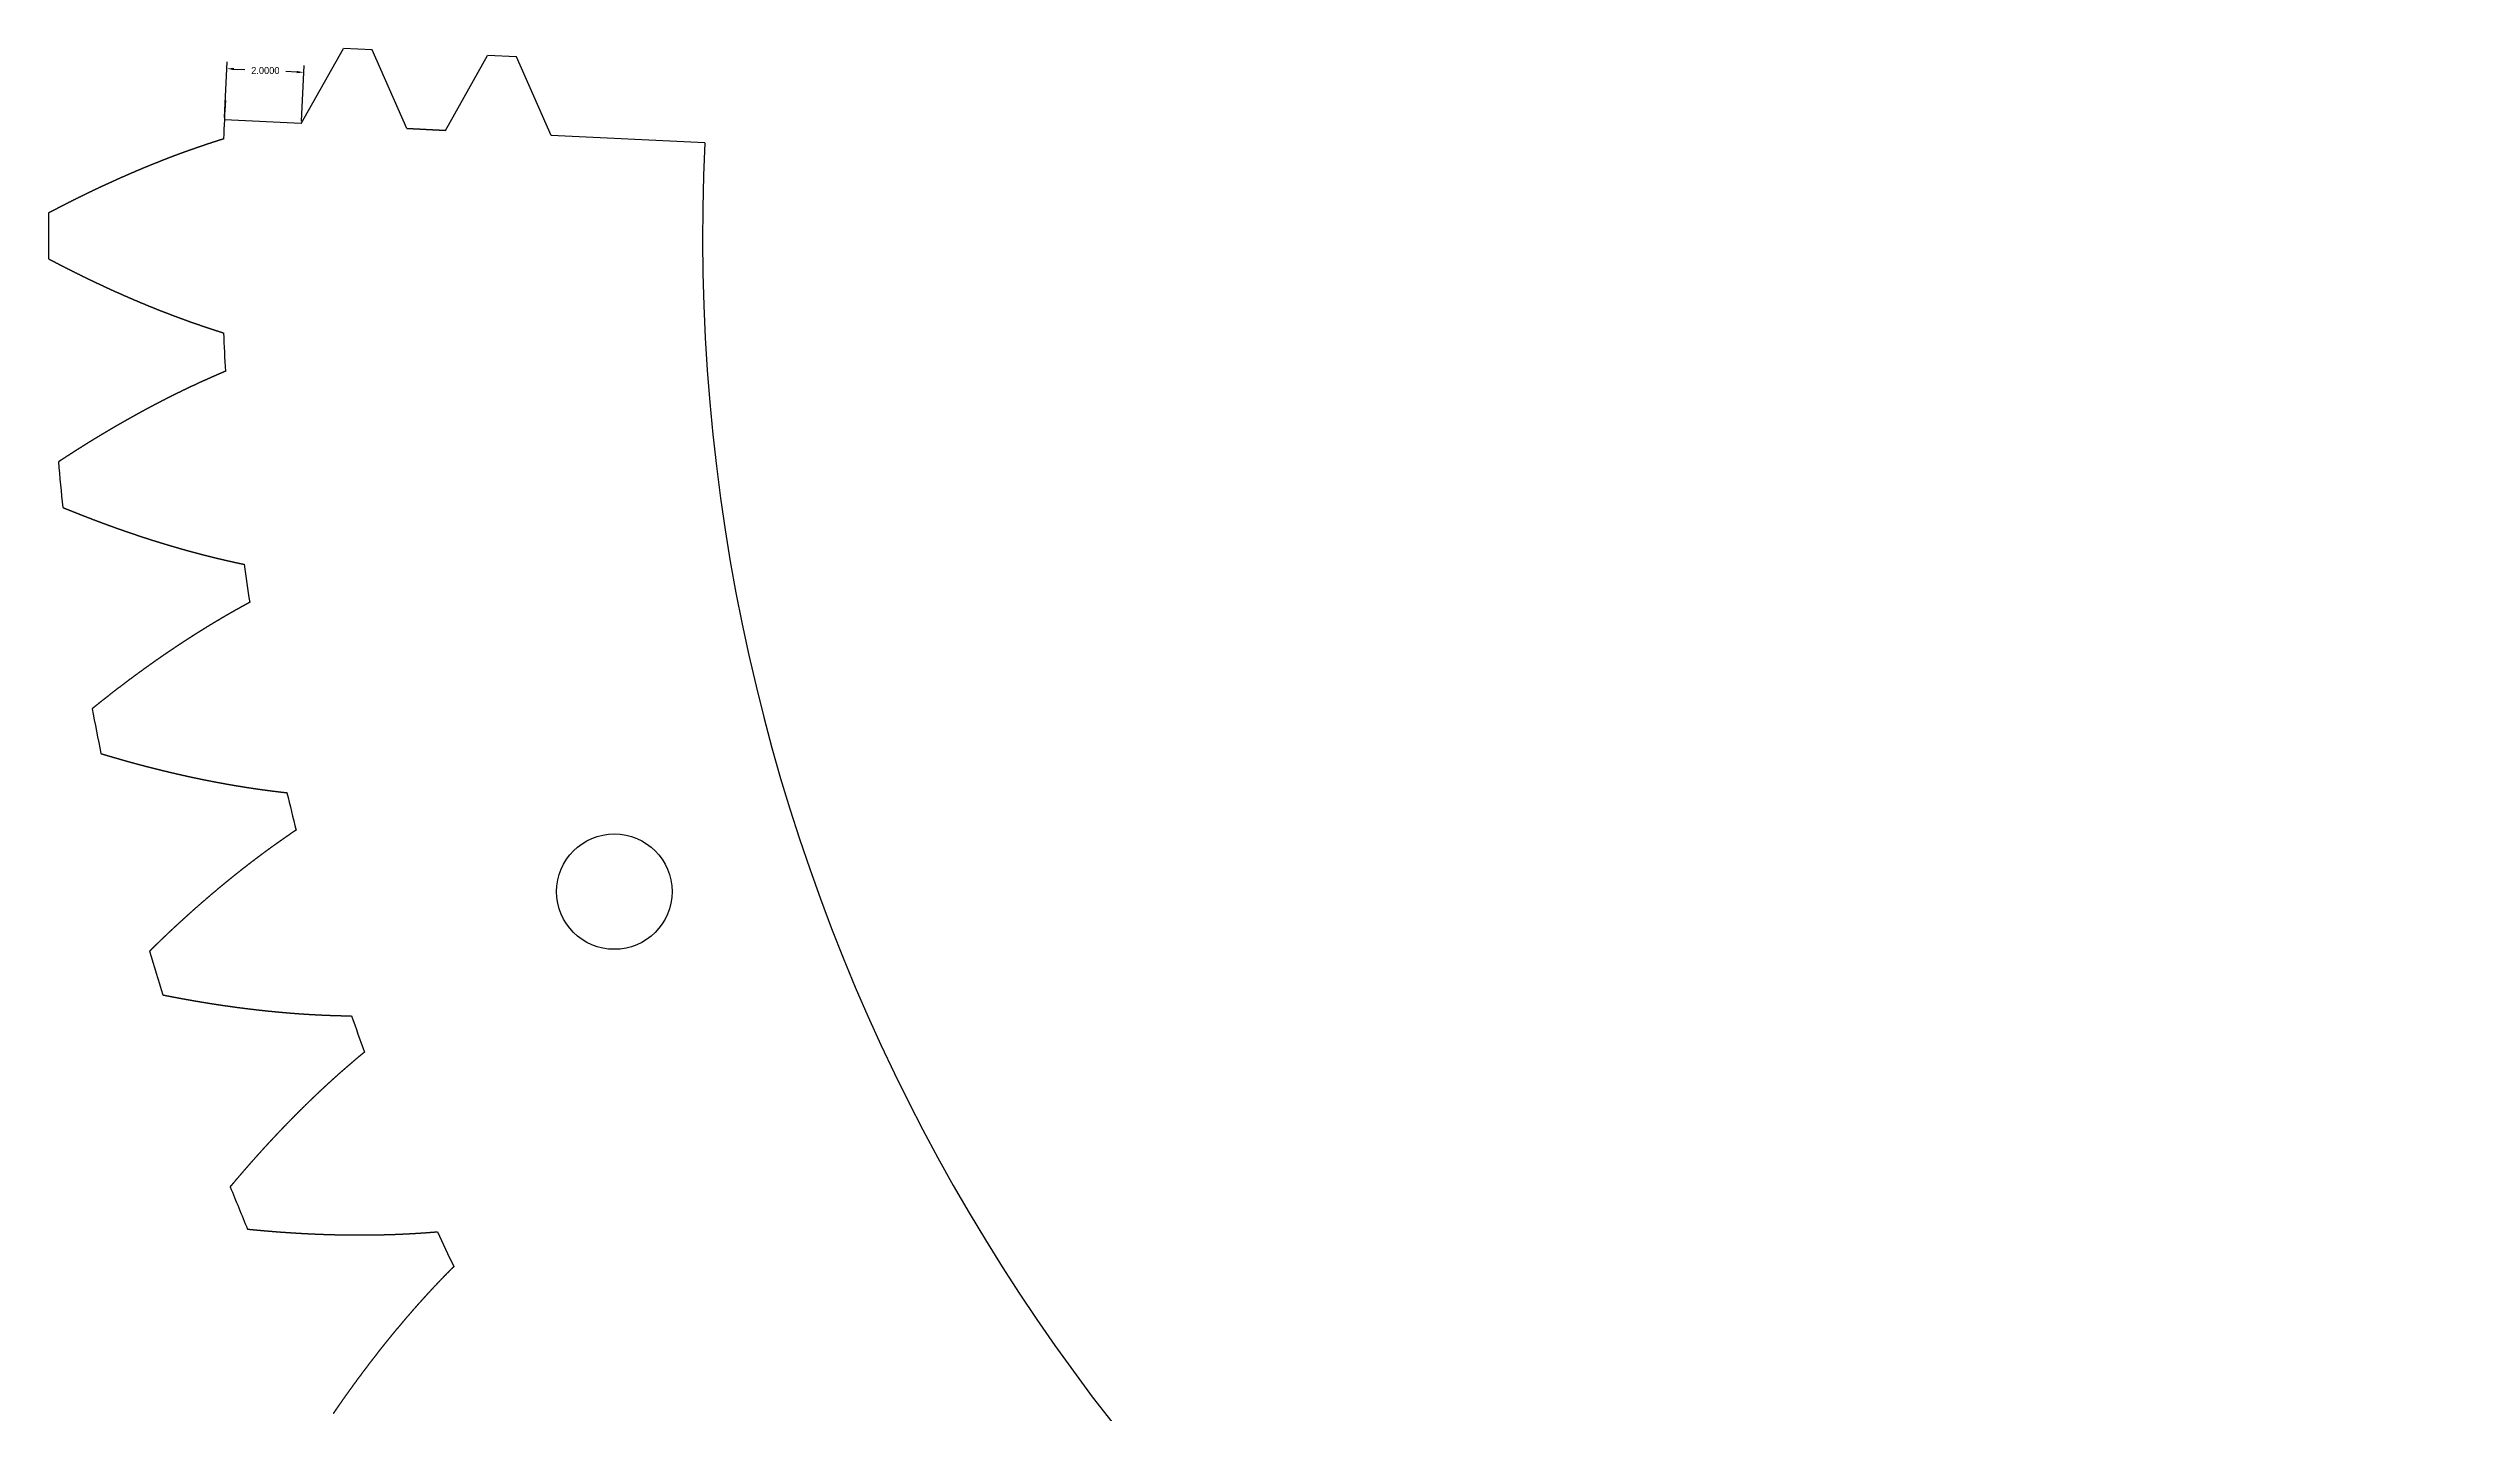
# Model space of a CAD drawing. Header units: millimetres. Extents: x -106 to 415, y -206 to 191.
# Drawn here: x 55.4 to 118.4, y -96.4 to -60.9 of the extents above; entities that cross this region are included whole.
import ezdxf

# ---------------------------------------------------------------- set-up
doc = ezdxf.new("R2010")
doc.units = ezdxf.units.MM
doc.header["$MEASUREMENT"] = 0

msp = doc.modelspace()

# ---------------------------------------------------------------- linework, layer by layer
at = {"linetype": 'Continuous'}
for p, q in [((62.00193, -62.81902), (63.09739, -60.86967)), ((63.84651, -60.9059), (63.09739, -60.86967)), ((64.74872, -62.95188), (63.84651, -60.9059)), ((65.74755, -63.00019), (66.84301, -61.05084)), ((67.59214, -61.08708), (66.84301, -61.05084)), ((60.00729, -62.65996), (60.07717, -61.2152)), ((60.24826, -61.40369), (60.53159, -61.41739)), ((61.88635, -61.48292), (61.60302, -61.46922)), ((62.00495, -62.75659), (62.07483, -61.31183)), ((68.49434, -63.13306), (67.59214, -61.08708)), ((62.00193, -62.81902), (60.00427, -62.72239)), ((64.74872, -62.95188), (65.74755, -63.00019)), ((65.74755, -63.00019), (64.74872, -62.95188)), ((65.74755, -63.00019), (64.74872, -62.95188)), ((72.48967, -63.32631), (68.49434, -63.13306))]:
    msp.add_line(p, q, dxfattribs=at)
msp.add_circle((70.13829, -82.78444), 1.5)
for radius, start, end in [(62.5, 176.7723624, 177.6891762), (50, 177.2307675, 0.0000017), (67, 179.4915557, 180.5084445), (62.5, 182.3108239, 183.2276378), (67, 185.0300172, 186.046906), (62.5, 187.8492855, 188.7660993), (67, 190.5684787, 191.5853676), (62.5, 193.387747, 194.3045609), (67, 196.1069403, 197.1238291), (62.5, 198.9262085, 199.8430224), (67, 201.6454018, 202.6622907), (62.5, 204.4646701, 205.3814839)]:
    msp.add_arc((122.43128, -65.74198), radius, start, end)
for points in [[(59.98211, -63.22194), (59.96159, -63.2283), (59.92056, -63.24108), (59.85903, -63.2604), (59.77703, -63.28648), (59.67458, -63.31961), (59.57219, -63.35329), (59.46986, -63.3875), (59.36758, -63.42225), (59.26537, -63.45753), (59.16321, -63.49333), (59.06112, -63.52965), (58.95909, -63.56648), (58.85713, -63.60381), (58.75523, -63.64164), (58.65339, -63.67997), (58.55162, -63.71878), (58.44992, -63.75809), (58.34828, -63.79788), (58.24672, -63.83814), (58.14522, -63.87889), (58.04379, -63.92011), (57.94244, -63.96179), (57.84115, -64.00394), (57.73994, -64.04655), (57.63881, -64.08962), (57.53774, -64.13315), (57.43675, -64.17712), (57.33584, -64.22155), (57.23501, -64.26642), (57.13425, -64.31173), (57.03357, -64.35749), (56.93297, -64.40368), (56.83244, -64.45031), (56.732, -64.49736), (56.63164, -64.54485), (56.53136, -64.59277), (56.43117, -64.64111), (56.33105, -64.68987), (56.23102, -64.73905), (56.13108, -64.78864), (56.03122, -64.83866), (55.93145, -64.88908), (55.83176, -64.93992), (55.73217, -64.99116), (55.63266, -65.04281), (55.55312, -65.08446), (55.4935, -65.11587), (55.45378, -65.13689), (55.43392, -65.14743)], [(55.43392, -66.33653), (55.45378, -66.34706), (55.4935, -66.36808), (55.55312, -66.3995), (55.63266, -66.44114), (55.73217, -66.49279), (55.83176, -66.54404), (55.93145, -66.59487), (56.03122, -66.6453), (56.13108, -66.69531), (56.23102, -66.74491), (56.33105, -66.79409), (56.43117, -66.84285), (56.53136, -66.89119), (56.63164, -66.9391), (56.732, -66.98659), (56.83244, -67.03365), (56.93297, -67.08027), (57.03357, -67.12647), (57.13425, -67.17222), (57.23501, -67.21754), (57.33584, -67.26241), (57.43675, -67.30683), (57.53774, -67.35081), (57.63881, -67.39433), (57.73994, -67.4374), (57.84115, -67.48001), (57.94244, -67.52216), (58.04379, -67.56385), (58.14522, -67.60507), (58.24672, -67.64581), (58.34828, -67.68608), (58.44992, -67.72587), (58.55162, -67.76517), (58.65339, -67.80399), (58.75523, -67.84231), (58.85713, -67.88014), (58.95909, -67.91747), (59.06112, -67.9543), (59.16321, -67.99062), (59.26537, -68.02643), (59.36758, -68.0617), (59.46986, -68.09645), (59.57219, -68.13066), (59.67458, -68.16434), (59.77703, -68.19748), (59.85903, -68.22356), (59.92056, -68.24288), (59.96159, -68.25565), (59.98211, -68.26201)], [(60.03042, -69.26092), (60.01062, -69.26923), (59.97101, -69.28591), (59.91163, -69.31107), (59.83253, -69.34495), (59.73376, -69.38782), (59.6351, -69.43122), (59.53654, -69.47515), (59.4381, -69.5196), (59.33977, -69.56458), (59.24155, -69.61008), (59.14344, -69.65608), (59.04544, -69.70259), (58.94755, -69.74959), (58.84978, -69.79708), (58.75212, -69.84505), (58.65457, -69.89351), (58.55713, -69.94244), (58.45981, -69.99185), (58.36261, -70.04174), (58.26552, -70.09209), (58.16854, -70.1429), (58.07168, -70.19417), (57.97494, -70.2459), (57.87831, -70.29808), (57.78181, -70.35071), (57.68542, -70.40379), (57.58914, -70.4573), (57.49299, -70.51126), (57.39695, -70.56566), (57.30104, -70.62048), (57.20525, -70.67574), (57.10957, -70.73143), (57.01402, -70.78754), (56.91859, -70.84407), (56.82328, -70.90102), (56.72809, -70.95839), (56.63303, -71.01617), (56.53809, -71.07437), (56.44327, -71.13298), (56.34858, -71.19199), (56.25402, -71.2514), (56.15958, -71.31122), (56.06526, -71.37144), (55.97108, -71.43206), (55.87702, -71.49307), (55.80187, -71.5422), (55.74557, -71.57922), (55.70805, -71.60398), (55.6893, -71.61638)], [(55.80407, -72.79993), (55.82485, -72.8085), (55.86642, -72.82559), (55.92879, -72.8511), (56.01198, -72.88487), (56.11601, -72.92668), (56.22008, -72.96807), (56.32421, -73.00905), (56.42838, -73.04961), (56.5326, -73.08975), (56.63687, -73.12947), (56.74118, -73.16877), (56.84553, -73.20764), (56.94992, -73.24608), (57.05436, -73.28409), (57.15883, -73.32167), (57.26335, -73.35882), (57.3679, -73.39553), (57.47249, -73.43179), (57.57712, -73.46762), (57.68178, -73.503), (57.78647, -73.53793), (57.8912, -73.5724), (57.99596, -73.60643), (58.10076, -73.63999), (58.20558, -73.6731), (58.31043, -73.70575), (58.41531, -73.73792), (58.52021, -73.76963), (58.62514, -73.80087), (58.7301, -73.83163), (58.83508, -73.8619), (58.94008, -73.8917), (59.0451, -73.921), (59.15014, -73.94981), (59.2552, -73.97813), (59.36028, -74.00595), (59.46537, -74.03327), (59.57048, -74.06008), (59.6756, -74.08638), (59.78073, -74.11215), (59.88587, -74.1374), (59.99102, -74.16211), (60.09618, -74.18629), (60.20134, -74.20993), (60.30651, -74.23302), (60.39065, -74.25107), (60.45375, -74.26436), (60.49582, -74.27311), (60.51686, -74.27746)], [(60.66136, -75.26705), (60.64245, -75.27723), (60.60464, -75.29765), (60.54796, -75.32843), (60.4725, -75.36978), (60.37833, -75.42198), (60.28431, -75.4747), (60.19046, -75.52794), (60.09677, -75.58169), (60.00324, -75.63595), (59.90987, -75.69071), (59.81665, -75.74597), (59.7236, -75.80171), (59.63071, -75.85794), (59.53797, -75.91464), (59.4454, -75.97182), (59.35298, -76.02947), (59.26072, -76.08758), (59.16863, -76.14615), (59.07669, -76.20518), (58.98491, -76.26467), (58.89329, -76.3246), (58.80184, -76.38499), (58.71054, -76.44581), (58.6194, -76.50707), (58.52842, -76.56877), (58.4376, -76.6309), (58.34694, -76.69346), (58.25645, -76.75645), (58.16611, -76.81985), (58.07594, -76.88368), (57.98592, -76.94793), (57.89607, -77.01259), (57.80638, -77.07766), (57.71685, -77.14314), (57.62748, -77.20902), (57.53828, -77.27531), (57.44923, -77.342), (57.36035, -77.40909), (57.27164, -77.47657), (57.18308, -77.54445), (57.09469, -77.61271), (57.00647, -77.68137), (56.91841, -77.75041), (56.83051, -77.81983), (56.74278, -77.88964), (56.67272, -77.94579), (56.62025, -77.98807), (56.58531, -78.01633), (56.56784, -78.03048)], [(56.7963, -79.19744), (56.81781, -79.20396), (56.86084, -79.21696), (56.92538, -79.23633), (57.01143, -79.26192), (57.11901, -79.29349), (57.2266, -79.32464), (57.33419, -79.35538), (57.4418, -79.38569), (57.5494, -79.41559), (57.65702, -79.44506), (57.76463, -79.47411), (57.87225, -79.50273), (57.97986, -79.53091), (58.08748, -79.55867), (58.1951, -79.58599), (58.30271, -79.61287), (58.41031, -79.63932), (58.51792, -79.66532), (58.62551, -79.69088), (58.7331, -79.71599), (58.84068, -79.74065), (58.94825, -79.76486), (59.0558, -79.78862), (59.16334, -79.81192), (59.27087, -79.83475), (59.37838, -79.85712), (59.48588, -79.87903), (59.59335, -79.90046), (59.70081, -79.92143), (59.80824, -79.94191), (59.91566, -79.96192), (60.02304, -79.98144), (60.1304, -80.00047), (60.23773, -80.01901), (60.34503, -80.03705), (60.4523, -80.0546), (60.55954, -80.07165), (60.66675, -80.08819), (60.77392, -80.10422), (60.88104, -80.11973), (60.98813, -80.13471), (61.09518, -80.14916), (61.20218, -80.16308), (61.30913, -80.17645), (61.41603, -80.18929), (61.50152, -80.19913), (61.56562, -80.20627), (61.60834, -80.21092), (61.62969, -80.21322)], [(61.86903, -81.18424), (61.85118, -81.1962), (61.81552, -81.22017), (61.76208, -81.25628), (61.69096, -81.30472), (61.60227, -81.36577), (61.51378, -81.42731), (61.42551, -81.48936), (61.33744, -81.5519), (61.24958, -81.61493), (61.16193, -81.67845), (61.07449, -81.74245), (60.98725, -81.80691), (60.90021, -81.87184), (60.81339, -81.93723), (60.72676, -82.00308), (60.64034, -82.06937), (60.55412, -82.13612), (60.46811, -82.20331), (60.3823, -82.27094), (60.29669, -82.339), (60.21128, -82.4075), (60.12608, -82.47643), (60.04108, -82.54578), (59.95628, -82.61555), (59.87168, -82.68574), (59.78728, -82.75635), (59.70308, -82.82737), (59.61909, -82.89879), (59.53529, -82.97062), (59.4517, -83.04286), (59.36831, -83.11549), (59.28511, -83.18852), (59.20212, -83.26194), (59.11933, -83.33576), (59.03674, -83.40996), (58.95435, -83.48455), (58.87216, -83.55952), (58.79017, -83.63487), (58.70838, -83.7106), (58.62679, -83.78671), (58.5454, -83.86319), (58.46421, -83.94004), (58.38323, -84.01725), (58.30244, -84.09484), (58.22185, -84.17278), (58.15754, -84.23543), (58.1094, -84.28258), (58.07735, -84.31409), (58.06133, -84.32986)], [(58.40135, -85.46931), (58.42339, -85.47372), (58.46747, -85.48251), (58.53358, -85.49557), (58.6217, -85.51273), (58.73182, -85.53377), (58.84192, -85.55439), (58.95197, -85.5746), (59.062, -85.59439), (59.17199, -85.61376), (59.28194, -85.63271), (59.39186, -85.65123), (59.50174, -85.66933), (59.61157, -85.687), (59.72136, -85.70424), (59.83111, -85.72105), (59.94082, -85.73742), (60.05047, -85.75336), (60.16008, -85.76885), (60.26964, -85.78391), (60.37915, -85.79852), (60.48861, -85.81268), (60.59801, -85.8264), (60.70736, -85.83966), (60.81665, -85.85247), (60.92588, -85.86482), (61.03505, -85.87671), (61.14415, -85.88814), (61.2532, -85.8991), (61.36217, -85.9096), (61.47108, -85.91962), (61.57992, -85.92916), (61.68869, -85.93823), (61.79739, -85.94681), (61.90601, -85.9549), (62.01455, -85.96251), (62.12301, -85.96962), (62.2314, -85.97624), (62.3397, -85.98235), (62.44791, -85.98796), (62.55604, -85.99306), (62.66407, -85.99764), (62.77201, -86.00169), (62.87985, -86.00521), (62.9876, -86.0082), (63.09524, -86.01066), (63.18128, -86.01221), (63.24576, -86.01313), (63.28873, -86.01363), (63.31021, -86.01386)], [(63.64215, -86.95725), (63.62554, -86.97087), (63.59236, -86.99818), (63.54266, -87.03927), (63.47654, -87.09435), (63.39415, -87.16368), (63.31202, -87.23348), (63.23014, -87.30375), (63.14852, -87.3745), (63.06716, -87.44572), (62.98605, -87.5174), (62.90519, -87.58954), (62.82458, -87.66212), (62.74422, -87.73515), (62.66411, -87.80861), (62.58424, -87.88251), (62.50462, -87.95684), (62.42525, -88.03159), (62.34612, -88.10677), (62.26724, -88.18236), (62.1886, -88.25837), (62.1102, -88.3348), (62.03205, -88.41162), (61.95414, -88.48886), (61.87647, -88.56649), (61.79904, -88.64452), (61.72185, -88.72294), (61.6449, -88.80175), (61.56819, -88.88095), (61.49172, -88.96053), (61.41549, -89.0405), (61.33949, -89.12084), (61.26374, -89.20156), (61.18822, -89.28265), (61.11294, -89.36411), (61.03789, -89.44593), (60.96309, -89.52813), (60.88852, -89.61068), (60.81418, -89.69359), (60.74008, -89.77686), (60.66622, -89.86049), (60.59259, -89.94447), (60.5192, -90.02879), (60.44604, -90.11347), (60.37312, -90.19849), (60.30044, -90.28385), (60.24247, -90.35241), (60.19911, -90.40398), (60.17024, -90.43844), (60.15582, -90.45568)], [(60.60423, -91.557), (60.62659, -91.55926), (60.67131, -91.56375), (60.73837, -91.57037), (60.82774, -91.57894), (60.93938, -91.58925), (61.05095, -91.59916), (61.16244, -91.60865), (61.27386, -91.61773), (61.38521, -91.62639), (61.49648, -91.63464), (61.60767, -91.64247), (61.71878, -91.64988), (61.82981, -91.65687), (61.94075, -91.66343), (62.05161, -91.66956), (62.16238, -91.67527), (62.27307, -91.68055), (62.38366, -91.6854), (62.49416, -91.68981), (62.60457, -91.69378), (62.71488, -91.69732), (62.8251, -91.70041), (62.93521, -91.70305), (63.04523, -91.70526), (63.15514, -91.70701), (63.26495, -91.70831), (63.37465, -91.70915), (63.48424, -91.70954), (63.59372, -91.70947), (63.70309, -91.70893), (63.81234, -91.70792), (63.92148, -91.70645), (64.03049, -91.7045), (64.13939, -91.70207), (64.24816, -91.69916), (64.3568, -91.69578), (64.46532, -91.6919), (64.5737, -91.68754), (64.68195, -91.68268), (64.79007, -91.67732), (64.89804, -91.67145), (65.00587, -91.66506), (65.11354, -91.65816), (65.22107, -91.65074), (65.32846, -91.6428), (65.41424, -91.63603), (65.47851, -91.63072), (65.52133, -91.62708), (65.54273, -91.62523)], [(65.96416, -92.53218), (65.94895, -92.54734), (65.91856, -92.57772), (65.87306, -92.62342), (65.81257, -92.68462), (65.73725, -92.76158), (65.66224, -92.83898), (65.58753, -92.91683), (65.51312, -92.99512), (65.43901, -93.07386), (65.36519, -93.15304), (65.29167, -93.23264), (65.21845, -93.31267), (65.14551, -93.39311), (65.07286, -93.47396), (65.0005, -93.55522), (64.92843, -93.63689), (64.85664, -93.71895), (64.78514, -93.80141), (64.71392, -93.88427), (64.64298, -93.96752), (64.57233, -94.05115), (64.50195, -94.13516), (64.43186, -94.21955), (64.36204, -94.30432), (64.29251, -94.38945), (64.22325, -94.47496), (64.15426, -94.56083), (64.08555, -94.64706), (64.01712, -94.73365), (63.94896, -94.8206), (63.88108, -94.90791), (63.81347, -94.99556), (63.74613, -95.08356), (63.67906, -95.1719), (63.61226, -95.26059), (63.54574, -95.34962), (63.47948, -95.43899), (63.4135, -95.52869), (63.34778, -95.61872), (63.28233, -95.70908), (63.21715, -95.79977), (63.15224, -95.89079), (63.0876, -95.98213), (63.02323, -96.07379), (62.95912, -96.16577), (62.90804, -96.2396), (62.86986, -96.29512), (62.84445, -96.3322), (62.83176, -96.35075)]]:
    msp.add_open_spline(points, degree=5)
for points in [[(60.24971, -61.37372), (60.24681, -61.43365), (60.06847, -61.39499)], [(61.8878, -61.45296), (61.8849, -61.51289), (62.06614, -61.49162)]]:
    msp.add_solid(points, dxfattribs=at)

# ---------------------------------------------------------------- texts
at = {"linetype": 'Continuous', "insert": (61.06731, -61.44331), "char_height": 0.18, "attachment_point": 5}
msp.add_mtext('\\A1;2.0000', dxfattribs=at)

doc.saveas('drawing.dxf')
